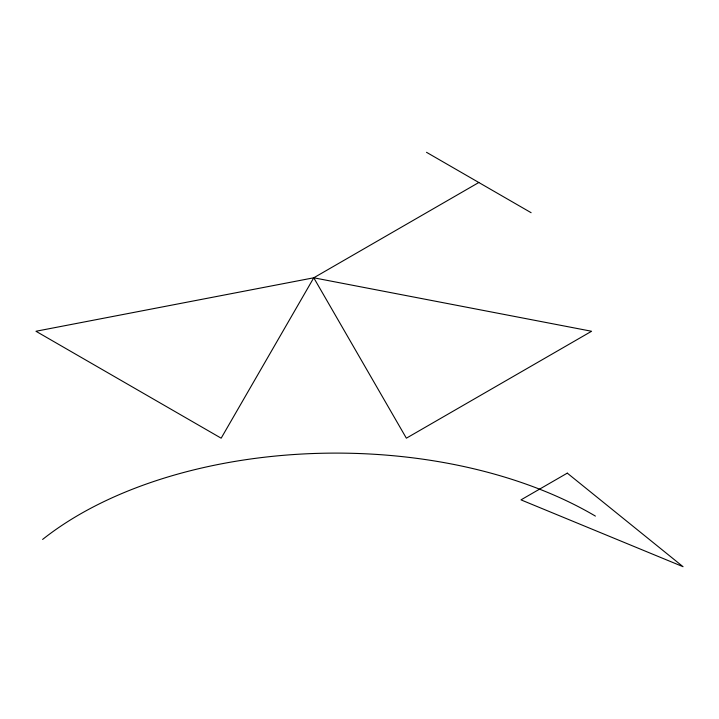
<?xml version="1.0" encoding="UTF-8"?>
<svg xmlns="http://www.w3.org/2000/svg" width="719" height="719" viewBox="0 0 719 719"><rect width="100%" height="100%" fill="white"/><g stroke="black" fill="none" stroke-linecap="round" stroke-linejoin="round"><path stroke-width="1.08" d="M313.763 277.795L406.37 438.186L591.584 331.261L313.763 277.795L221.164 438.186L35.95 331.261L313.763 277.795L478.818 182.5M426.502 152.302L531.125 212.707M42.61 539.43A362.744 209.427 0 0 1 595.404 516.098M567.291 473.138L520.987 499.867L683.05 566.698L567.291 473.138"/></g></svg>
